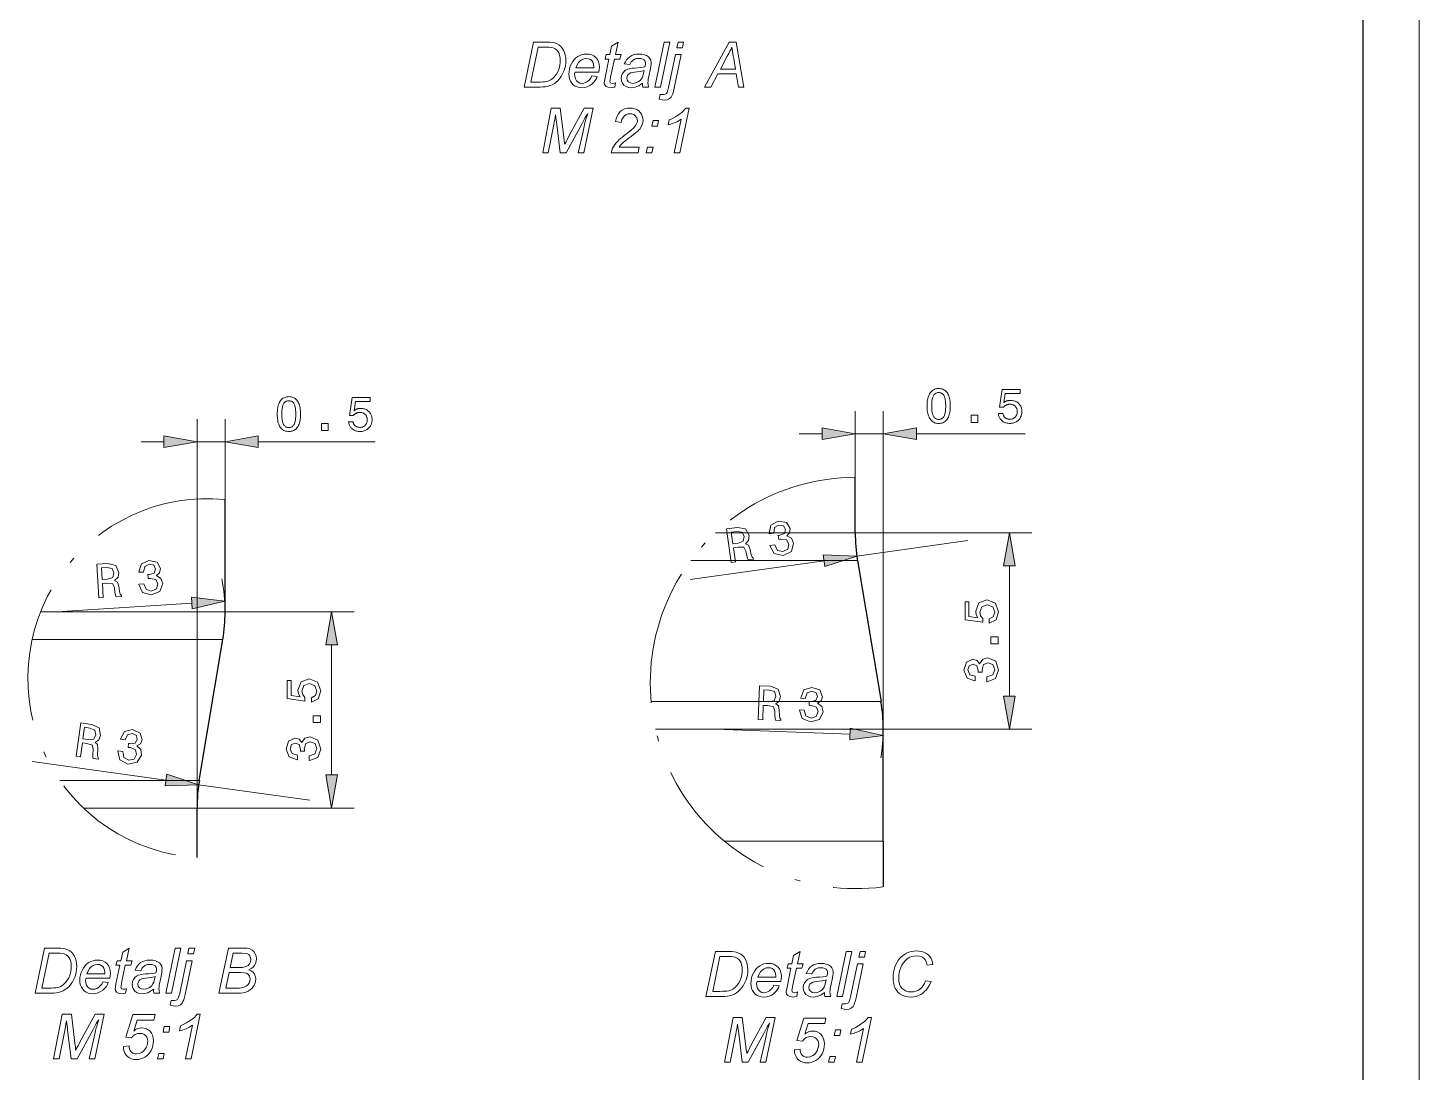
# Model space of a CAD drawing. Extents: x 0 to 297, y 0 to 420.
# Drawn here: x 172.9 to 297, y 210.7 to 303.8 of the extents above; entities that cross this region are included whole.
import ezdxf

# ---------------------------------------------------------------- set-up
doc = ezdxf.new("R2010")
doc.units = 0
doc.linetypes.add('DASHDOT', pattern=[18.5, 12, -3, 0.5, -3])

msp = doc.modelspace()

# ---------------------------------------------------------------- linework, layer by layer
at = {"lineweight": 13}
for p, q in [((297, 0), (297, 420)), ((249.21, 241.29), (249.21, 269.62)), ((188.02, 234.25), (188.02, 268.9)), ((249.01, 243.75), (228.51, 243.75)), ((249.21, 241.29), (228.9, 241.29))]:
    msp.add_line(p, q, dxfattribs=at)
at = {"color": 3, "lineweight": 30}
msp.add_line((292, 5), (292, 415), dxfattribs=at)
at = {"lineweight": 13, "ltscale": 0.147406}
msp.add_line((246.71, 263.73), (246.71, 269.62), dxfattribs=at)
at = {"lineweight": 13, "ltscale": 0.178683}
msp.add_line((190.52, 261.75), (190.52, 268.9), dxfattribs=at)
at = {"lineweight": 13, "ltscale": 0.05114}
for p, q in [((183.02, 266.9), (185.07, 266.9)), ((241.71, 267.62), (243.75, 267.62))]:
    msp.add_line(p, q, dxfattribs=at)
at = {"lineweight": 13, "ltscale": 0.0625}
for p, q in [((188.02, 266.9), (190.52, 266.9)), ((246.71, 267.62), (249.21, 267.62))]:
    msp.add_line(p, q, dxfattribs=at)
at = {"lineweight": 13, "ltscale": 0.260765}
msp.add_line((193.47, 266.9), (203.9, 266.9), dxfattribs=at)
at = {"lineweight": 13, "ltscale": 0.242289}
msp.add_line((252.16, 267.62), (261.85, 267.62), dxfattribs=at)
at = {"lineweight": 30, "ltscale": 0.123482}
msp.add_line((246.71, 258.79), (246.71, 263.73), dxfattribs=at)
at = {"lineweight": 30, "ltscale": 0.249943}
msp.add_line((190.52, 251.75), (190.52, 261.75), dxfattribs=at)
at = {"lineweight": 13, "ltscale": 0.31157}
msp.add_line((246.71, 258.79), (234.25, 258.79), dxfattribs=at)
at = {"lineweight": 13, "ltscale": 0.393741}
msp.add_line((246.71, 258.79), (262.46, 258.79), dxfattribs=at)
at = {"lineweight": 13, "ltscale": 0.25}
for p, q in [((256.76, 258.1), (246.85, 256.71)), ((198.07, 234.95), (188.16, 236.33))]:
    msp.add_line(p, q, dxfattribs=at)
at = {"lineweight": 13, "ltscale": 0.30114}
for p, q in [((243.93, 256.3), (232, 254.63)), ((187.54, 252.52), (175.52, 251.75)), ((185.24, 236.74), (173.31, 238.41))]:
    msp.add_line(p, q, dxfattribs=at)
at = {"lineweight": 13, "ltscale": 0.371637}
msp.add_line((246.91, 256.33), (232.05, 256.33), dxfattribs=at)
at = {"lineweight": 30, "ltscale": 0.318689}
for p, q in [((246.91, 256.33), (249.01, 243.75)), ((188.22, 236.72), (190.32, 249.29))]:
    msp.add_line(p, q, dxfattribs=at)
at = {"lineweight": 13, "ltscale": 0.289778}
msp.add_line((260.46, 244.24), (260.46, 255.83), dxfattribs=at)
at = {"lineweight": 13, "ltscale": 0.411357}
msp.add_line((190.52, 251.75), (174.07, 251.75), dxfattribs=at)
at = {"lineweight": 13, "ltscale": 0.287453}
msp.add_line((190.52, 251.75), (202.02, 251.75), dxfattribs=at)
at = {"lineweight": 13, "ltscale": 0.425229}
msp.add_line((190.32, 249.29), (173.31, 249.29), dxfattribs=at)
at = {"lineweight": 13, "ltscale": 0.289779}
msp.add_line((200.02, 237.21), (200.02, 248.8), dxfattribs=at)
at = {"lineweight": 13, "ltscale": 0.301139}
msp.add_line((246.25, 240.84), (234.21, 241.29), dxfattribs=at)
at = {"lineweight": 13, "ltscale": 0.331241}
msp.add_line((249.21, 241.29), (262.46, 241.29), dxfattribs=at)
at = {"lineweight": 30, "ltscale": 0.25}
msp.add_line((249.21, 231.29), (249.21, 241.29), dxfattribs=at)
at = {"lineweight": 13, "ltscale": 0.311208}
msp.add_line((188.22, 236.72), (175.77, 236.72), dxfattribs=at)
at = {"lineweight": 13, "ltscale": 0.253506}
msp.add_line((188.02, 234.25), (177.88, 234.25), dxfattribs=at)
at = {"lineweight": 13, "ltscale": 0.349953}
msp.add_line((188.02, 234.25), (202.02, 234.25), dxfattribs=at)
at = {"lineweight": 30, "ltscale": 0.110065}
msp.add_line((188.02, 229.85), (188.02, 234.25), dxfattribs=at)
at = {"lineweight": 13, "ltscale": 0.353661}
msp.add_line((249.21, 231.29), (235.06, 231.29), dxfattribs=at)
at = {"lineweight": 30, "ltscale": 0.101478}
msp.add_line((249.21, 231.29), (249.19, 227.23), dxfattribs=at)
at = {"lineweight": 13}
for points in [[(217.18, 298.51), (218.01, 302.51), (219.21, 302.51), (219.48, 302.5), (219.7, 302.48), (219.88, 302.45), (220.08, 302.38), (220.27, 302.28), (220.43, 302.15), (220.57, 301.99), (220.69, 301.81), (220.78, 301.6), (220.85, 301.38), (220.89, 301.14), (220.9, 300.88), (220.89, 300.64), (220.86, 300.41), (220.82, 300.2), (220.75, 300), (220.67, 299.8), (220.58, 299.62), (220.48, 299.45), (220.37, 299.3), (220.21, 299.11), (220.05, 298.95), (219.88, 298.82), (219.7, 298.72), (219.49, 298.64), (219.27, 298.57), (219.08, 298.54), (218.86, 298.52), (218.61, 298.51)], [(217.78, 298.95), (218.43, 298.95), (218.64, 298.96), (218.84, 298.97), (219.03, 298.99), (219.21, 299.01), (219.4, 299.07), (219.57, 299.16), (219.76, 299.3), (219.93, 299.49), (220.06, 299.67), (220.18, 299.88), (220.27, 300.1), (220.33, 300.28), (220.37, 300.48), (220.39, 300.68), (220.4, 300.89), (220.39, 301.13), (220.35, 301.33), (220.3, 301.51), (220.22, 301.65), (220.1, 301.81), (219.95, 301.92), (219.78, 302), (219.62, 302.04), (219.41, 302.06), (219.16, 302.07), (218.43, 302.07)], [(225.34, 298.9), (225.26, 298.5), (225.09, 298.46), (224.92, 298.45), (224.66, 298.49), (224.46, 298.6), (224.36, 298.73), (224.33, 298.89), (224.35, 299.05), (224.4, 299.33), (224.73, 301.01), (224.4, 301.01), (224.51, 301.4), (224.84, 301.4), (224.99, 302.15), (225.57, 302.51), (225.34, 301.4), (225.84, 301.4), (225.73, 301.01), (225.23, 301.01), (224.9, 299.39), (224.85, 299.15), (224.84, 299.02), (224.89, 298.89), (225.05, 298.84), (225.2, 298.86)], [(228.85, 298.51), (229.68, 302.51), (230.18, 302.51), (229.36, 298.51)], [(230.8, 302.01), (230.91, 302.51), (231.41, 302.51), (231.31, 302.01)], [(233.27, 298.51), (235.46, 302.51), (236.1, 302.51), (236.79, 298.51), (236.29, 298.51), (236.1, 299.68), (234.45, 299.68), (233.83, 298.51)], [(234.71, 300.12), (236.03, 300.12), (235.88, 301.07), (235.83, 301.3), (235.79, 301.51), (235.76, 301.71), (235.74, 301.9), (235.72, 302.07), (235.64, 301.89), (235.54, 301.7), (235.43, 301.49), (235.3, 301.27)], [(223.23, 299.51), (223.71, 299.45), (223.64, 299.28), (223.53, 299.11), (223.4, 298.94), (223.23, 298.78), (223.03, 298.64), (222.81, 298.53), (222.58, 298.47), (222.33, 298.45), (222.12, 298.47), (221.92, 298.52), (221.73, 298.6), (221.57, 298.71), (221.43, 298.86), (221.32, 299.03), (221.24, 299.23), (221.19, 299.44), (221.18, 299.67), (221.19, 299.9), (221.23, 300.13), (221.3, 300.36), (221.4, 300.58), (221.52, 300.79), (221.66, 300.97), (221.81, 301.12), (221.98, 301.24), (222.16, 301.33), (222.35, 301.4), (222.54, 301.44), (222.74, 301.45), (222.99, 301.43), (223.22, 301.37), (223.41, 301.28), (223.58, 301.14), (223.72, 300.96), (223.82, 300.76), (223.88, 300.53), (223.9, 300.27), (223.89, 300.06), (223.86, 299.84), (221.73, 299.84), (221.68, 299.69), (221.7, 299.44), (221.76, 299.23), (221.87, 299.06), (222, 298.94), (222.16, 298.87), (222.33, 298.84), (222.5, 298.86), (222.67, 298.92), (222.84, 299.01), (223, 299.15), (223.13, 299.31)], [(221.81, 300.23), (223.4, 300.23), (223.4, 300.34), (223.38, 300.55), (223.32, 300.73), (223.22, 300.88), (223.09, 300.98), (222.93, 301.04), (222.75, 301.07), (222.55, 301.04), (222.36, 300.97), (222.19, 300.86), (222.03, 300.7), (221.91, 300.49)], [(227.73, 298.87), (227.56, 298.73), (227.4, 298.63), (227.24, 298.55), (227.08, 298.5), (226.91, 298.46), (226.73, 298.45), (226.48, 298.48), (226.27, 298.56), (226.09, 298.69), (225.95, 298.86), (225.87, 299.06), (225.84, 299.29), (225.87, 299.52), (225.95, 299.72), (226.07, 299.88), (226.23, 300.01), (226.42, 300.11), (226.66, 300.18), (226.82, 300.2), (227.04, 300.21), (227.31, 300.23), (227.59, 300.25), (227.8, 300.28), (227.96, 300.32), (228, 300.51), (228.01, 300.66), (227.98, 300.81), (227.89, 300.93), (227.76, 301), (227.6, 301.05), (227.4, 301.07), (227.21, 301.05), (227.04, 301), (226.9, 300.92), (226.73, 300.75), (226.62, 300.51), (226.12, 300.57), (226.21, 300.77), (226.32, 300.95), (226.45, 301.1), (226.6, 301.22), (226.78, 301.33), (226.97, 301.4), (227.19, 301.44), (227.43, 301.45), (227.68, 301.44), (227.91, 301.39), (228.1, 301.31), (228.27, 301.2), (228.4, 301.06), (228.48, 300.9), (228.51, 300.71), (228.5, 300.54), (228.48, 300.37), (228.45, 300.17), (228.3, 299.46), (228.26, 299.24), (228.24, 299.06), (228.23, 298.9), (228.25, 298.73), (228.29, 298.51), (227.78, 298.51), (227.75, 298.67)], [(229.24, 297.42), (229.33, 297.84), (229.49, 297.84), (229.63, 297.84), (229.77, 297.87), (229.88, 297.94), (229.94, 298.04), (230.01, 298.22), (230.07, 298.48), (230.68, 301.4), (231.18, 301.4), (230.56, 298.4), (230.5, 298.13), (230.44, 297.92), (230.37, 297.74), (230.29, 297.62), (230.13, 297.47), (229.94, 297.37), (229.71, 297.34), (229.5, 297.36)], [(227.89, 299.98), (227.69, 299.92), (227.52, 299.89), (227.26, 299.87), (227.02, 299.84), (226.84, 299.81), (226.7, 299.78), (226.54, 299.7), (226.43, 299.59), (226.37, 299.46), (226.34, 299.31), (226.38, 299.12), (226.48, 298.97), (226.66, 298.88), (226.89, 298.84), (227.13, 298.88), (227.36, 298.97), (227.56, 299.12), (227.7, 299.33), (227.78, 299.5), (227.84, 299.72)], [(218.84, 292.64), (219.59, 296.64), (220.41, 296.64), (220.74, 294.05), (220.77, 293.73), (220.8, 293.51), (220.81, 293.41), (220.85, 293.47), (220.92, 293.63), (221.05, 293.87), (221.21, 294.2), (222.54, 296.64), (223.34, 296.64), (222.52, 292.64), (222.01, 292.64), (222.46, 294.56), (222.49, 294.76), (222.53, 294.97), (222.58, 295.19), (222.64, 295.41), (222.7, 295.65), (222.78, 295.89), (222.86, 296.14), (222.75, 295.97), (222.64, 295.8), (222.54, 295.62), (222.44, 295.45), (222.35, 295.27), (220.92, 292.64), (220.41, 292.64), (220.09, 295.2), (220.07, 295.38), (220.04, 295.58), (220.02, 295.8), (219.99, 296.03), (219.94, 295.77), (219.89, 295.54), (219.86, 295.34), (219.82, 295.17), (219.34, 292.64)], [(224.95, 292.64), (225.01, 292.87), (225.08, 293.07), (225.17, 293.24), (225.27, 293.4), (225.39, 293.55), (225.53, 293.7), (225.63, 293.8), (225.77, 293.92), (225.95, 294.06), (226.15, 294.22), (226.39, 294.4), (226.62, 294.58), (226.8, 294.72), (226.92, 294.83), (227.1, 295.03), (227.22, 295.23), (227.27, 295.36), (227.29, 295.51), (227.24, 295.76), (227.09, 295.96), (226.96, 296.06), (226.8, 296.12), (226.62, 296.14), (226.45, 296.12), (226.28, 296.06), (226.14, 295.95), (226.01, 295.81), (225.91, 295.61), (225.84, 295.36), (225.34, 295.43), (225.39, 295.69), (225.48, 295.93), (225.6, 296.14), (225.76, 296.32), (225.94, 296.46), (226.14, 296.56), (226.37, 296.62), (226.61, 296.64), (226.83, 296.62), (227.04, 296.58), (227.23, 296.5), (227.4, 296.39), (227.54, 296.25), (227.65, 296.09), (227.72, 295.92), (227.77, 295.74), (227.79, 295.55), (227.77, 295.35), (227.72, 295.16), (227.63, 294.96), (227.5, 294.77), (227.42, 294.69), (227.31, 294.58), (227.15, 294.45), (226.96, 294.3), (226.73, 294.12), (226.47, 293.92), (226.24, 293.75), (226.06, 293.6), (225.92, 293.47), (225.76, 293.3), (225.65, 293.14), (227.45, 293.14), (227.36, 292.64)], [(230.56, 292.64), (231.18, 295.65), (231.03, 295.55), (230.87, 295.45), (230.69, 295.36), (230.49, 295.28), (230.27, 295.21), (230.03, 295.14), (230.12, 295.58), (230.31, 295.66), (230.49, 295.75), (230.67, 295.85), (230.85, 295.97), (231.06, 296.12), (231.24, 296.25), (231.39, 296.38), (231.49, 296.5), (231.6, 296.64), (231.89, 296.64), (231.07, 292.64)], [(228.56, 295.03), (228.68, 295.53), (229.18, 295.53), (229.07, 295.03)], [(228.06, 292.64), (228.18, 293.14), (228.68, 293.14), (228.57, 292.64)], [(195.17, 269.36), (195.17, 269.51), (195.18, 269.65), (195.19, 269.79), (195.21, 269.91), (195.23, 270.03), (195.26, 270.14), (195.3, 270.25), (195.34, 270.35), (195.38, 270.44), (195.43, 270.52), (195.49, 270.6), (195.55, 270.66), (195.61, 270.72), (195.68, 270.77), (195.76, 270.82), (195.84, 270.85), (195.92, 270.88), (196.01, 270.9), (196.11, 270.91), (196.21, 270.92), (196.31, 270.91), (196.4, 270.9), (196.49, 270.88), (196.57, 270.85), (196.65, 270.82), (196.73, 270.78), (196.8, 270.72), (196.86, 270.67), (196.92, 270.6), (196.98, 270.52), (197.03, 270.44), (197.07, 270.35), (197.11, 270.25), (197.15, 270.15), (197.18, 270.04), (197.2, 269.92), (197.22, 269.79), (197.23, 269.65), (197.24, 269.51), (197.24, 269.36), (197.24, 269.21), (197.23, 269.07), (197.22, 268.94), (197.2, 268.81), (197.18, 268.69), (197.15, 268.58), (197.11, 268.47), (197.07, 268.38), (197.03, 268.29), (196.98, 268.2), (196.92, 268.13), (196.86, 268.06), (196.8, 268), (196.73, 267.95), (196.65, 267.91), (196.57, 267.87), (196.49, 267.85), (196.4, 267.83), (196.31, 267.82), (196.21, 267.81), (196.11, 267.82), (196.01, 267.83), (195.92, 267.85), (195.84, 267.88), (195.76, 267.91), (195.68, 267.95), (195.61, 268.01), (195.55, 268.06), (195.49, 268.13), (195.43, 268.21), (195.38, 268.29), (195.34, 268.38), (195.3, 268.48), (195.26, 268.58), (195.23, 268.69), (195.21, 268.81), (195.19, 268.94), (195.18, 269.07), (195.17, 269.21)], [(195.58, 269.36), (195.58, 269.24), (195.59, 269.13), (195.59, 269.02), (195.6, 268.92), (195.62, 268.82), (195.63, 268.74), (195.65, 268.66), (195.68, 268.58), (195.7, 268.51), (195.73, 268.45), (195.76, 268.4), (195.8, 268.35), (195.84, 268.31), (195.88, 268.27), (195.93, 268.24), (195.97, 268.21), (196.03, 268.19), (196.08, 268.18), (196.14, 268.17), (196.21, 268.17), (196.27, 268.17), (196.33, 268.18), (196.38, 268.19), (196.44, 268.21), (196.49, 268.24), (196.53, 268.27), (196.57, 268.31), (196.61, 268.35), (196.65, 268.4), (196.68, 268.45), (196.71, 268.51), (196.73, 268.58), (196.75, 268.65), (196.77, 268.73), (196.79, 268.82), (196.8, 268.92), (196.81, 269.02), (196.82, 269.12), (196.83, 269.24), (196.83, 269.36), (196.83, 269.48), (196.82, 269.6), (196.81, 269.71), (196.8, 269.81), (196.79, 269.9), (196.77, 269.99), (196.75, 270.07), (196.73, 270.15), (196.71, 270.21), (196.68, 270.27), (196.65, 270.33), (196.61, 270.38), (196.57, 270.42), (196.53, 270.46), (196.49, 270.49), (196.44, 270.51), (196.38, 270.53), (196.33, 270.55), (196.27, 270.56), (196.21, 270.56), (196.14, 270.56), (196.08, 270.55), (196.03, 270.53), (195.97, 270.51), (195.93, 270.49), (195.88, 270.46), (195.84, 270.42), (195.8, 270.37), (195.76, 270.33), (195.73, 270.27), (195.7, 270.21), (195.68, 270.14), (195.65, 270.07), (195.63, 269.99), (195.62, 269.9), (195.6, 269.81), (195.59, 269.7), (195.59, 269.6), (195.58, 269.48)], [(201.53, 268.68), (201.93, 268.68), (201.94, 268.63), (201.95, 268.59), (201.97, 268.55), (201.98, 268.51), (202, 268.47), (202.02, 268.44), (202.04, 268.4), (202.07, 268.37), (202.1, 268.34), (202.13, 268.31), (202.16, 268.29), (202.2, 268.27), (202.23, 268.25), (202.27, 268.23), (202.31, 268.22), (202.35, 268.2), (202.39, 268.19), (202.44, 268.19), (202.49, 268.18), (202.53, 268.18), (202.59, 268.18), (202.65, 268.19), (202.7, 268.2), (202.76, 268.21), (202.81, 268.23), (202.85, 268.25), (202.9, 268.27), (202.94, 268.3), (202.98, 268.33), (203.02, 268.37), (203.05, 268.4), (203.08, 268.44), (203.11, 268.49), (203.14, 268.53), (203.16, 268.58), (203.17, 268.63), (203.19, 268.68), (203.19, 268.73), (203.2, 268.79), (203.2, 268.85), (203.2, 268.91), (203.19, 268.97), (203.19, 269.02), (203.17, 269.07), (203.16, 269.12), (203.14, 269.17), (203.11, 269.22), (203.09, 269.26), (203.06, 269.3), (203.02, 269.34), (202.98, 269.37), (202.94, 269.4), (202.9, 269.43), (202.86, 269.45), (202.81, 269.47), (202.76, 269.49), (202.71, 269.5), (202.65, 269.51), (202.59, 269.52), (202.53, 269.52), (202.5, 269.52), (202.47, 269.51), (202.43, 269.51), (202.4, 269.51), (202.37, 269.5), (202.34, 269.49), (202.3, 269.48), (202.27, 269.47), (202.24, 269.46), (202.21, 269.45), (202.19, 269.43), (202.16, 269.42), (202.13, 269.4), (202.1, 269.38), (202.08, 269.36), (202.05, 269.34), (202.03, 269.32), (202.01, 269.29), (201.98, 269.27), (201.96, 269.24), (201.62, 269.24), (201.86, 270.83), (203.46, 270.83), (203.46, 270.48), (202.14, 270.48), (202.02, 269.67), (202.05, 269.69), (202.07, 269.71), (202.09, 269.72), (202.12, 269.74), (202.14, 269.75), (202.17, 269.77), (202.19, 269.78), (202.22, 269.79), (202.25, 269.8), (202.28, 269.81), (202.31, 269.82), (202.34, 269.83), (202.37, 269.84), (202.4, 269.85), (202.43, 269.85), (202.46, 269.86), (202.5, 269.86), (202.53, 269.86), (202.56, 269.86), (202.6, 269.86), (202.69, 269.86), (202.77, 269.85), (202.86, 269.84), (202.94, 269.82), (203.01, 269.79), (203.09, 269.76), (203.16, 269.73), (203.22, 269.69), (203.28, 269.64), (203.34, 269.59), (203.39, 269.53), (203.44, 269.47), (203.48, 269.41), (203.52, 269.34), (203.55, 269.27), (203.58, 269.2), (203.6, 269.12), (203.61, 269.04), (203.62, 268.96), (203.62, 268.87), (203.62, 268.78), (203.61, 268.69), (203.6, 268.6), (203.57, 268.52), (203.55, 268.44), (203.51, 268.37), (203.48, 268.3), (203.43, 268.23), (203.38, 268.17), (203.32, 268.11), (203.26, 268.05), (203.2, 268), (203.13, 267.96), (203.06, 267.92), (202.98, 267.89), (202.9, 267.86), (202.82, 267.84), (202.73, 267.82), (202.64, 267.81), (202.55, 267.81), (202.46, 267.81), (202.38, 267.82), (202.31, 267.83), (202.23, 267.85), (202.16, 267.87), (202.09, 267.9), (202.02, 267.93), (201.96, 267.97), (201.9, 268.01), (201.84, 268.05), (201.79, 268.1), (201.74, 268.15), (201.7, 268.21), (201.66, 268.27), (201.63, 268.33), (201.6, 268.39), (201.57, 268.46), (201.56, 268.53), (201.54, 268.6)], [(253.12, 270.09), (253.12, 270.24), (253.13, 270.38), (253.14, 270.51), (253.16, 270.64), (253.18, 270.76), (253.21, 270.87), (253.25, 270.97), (253.29, 271.07), (253.33, 271.16), (253.38, 271.25), (253.44, 271.32), (253.5, 271.39), (253.56, 271.45), (253.63, 271.5), (253.71, 271.54), (253.79, 271.58), (253.87, 271.61), (253.96, 271.63), (254.06, 271.64), (254.15, 271.64), (254.25, 271.64), (254.35, 271.63), (254.44, 271.61), (254.52, 271.58), (254.6, 271.54), (254.68, 271.5), (254.75, 271.45), (254.81, 271.39), (254.87, 271.32), (254.93, 271.25), (254.98, 271.17), (255.02, 271.08), (255.06, 270.98), (255.1, 270.87), (255.13, 270.76), (255.15, 270.64), (255.17, 270.51), (255.18, 270.38), (255.19, 270.24), (255.19, 270.09), (255.19, 269.94), (255.18, 269.8), (255.17, 269.66), (255.15, 269.53), (255.13, 269.41), (255.1, 269.3), (255.06, 269.2), (255.02, 269.1), (254.98, 269.01), (254.93, 268.93), (254.87, 268.85), (254.81, 268.79), (254.75, 268.73), (254.68, 268.68), (254.6, 268.64), (254.52, 268.6), (254.44, 268.57), (254.35, 268.55), (254.25, 268.54), (254.15, 268.54), (254.06, 268.54), (253.96, 268.55), (253.87, 268.57), (253.79, 268.6), (253.71, 268.64), (253.63, 268.68), (253.56, 268.73), (253.5, 268.79), (253.44, 268.86), (253.38, 268.93), (253.33, 269.01), (253.29, 269.1), (253.25, 269.2), (253.21, 269.31), (253.18, 269.42), (253.16, 269.54), (253.14, 269.66), (253.13, 269.8), (253.12, 269.94)], [(253.53, 270.09), (253.53, 269.97), (253.53, 269.85), (253.54, 269.74), (253.55, 269.64), (253.57, 269.55), (253.58, 269.46), (253.6, 269.38), (253.63, 269.31), (253.65, 269.24), (253.68, 269.18), (253.71, 269.12), (253.75, 269.08), (253.79, 269.03), (253.83, 268.99), (253.88, 268.96), (253.92, 268.94), (253.98, 268.92), (254.03, 268.9), (254.09, 268.89), (254.15, 268.89), (254.22, 268.89), (254.28, 268.9), (254.33, 268.92), (254.39, 268.94), (254.44, 268.96), (254.48, 268.99), (254.52, 269.03), (254.56, 269.07), (254.6, 269.12), (254.63, 269.18), (254.66, 269.24), (254.68, 269.3), (254.7, 269.38), (254.72, 269.46), (254.74, 269.55), (254.75, 269.64), (254.76, 269.74), (254.77, 269.85), (254.78, 269.96), (254.78, 270.09), (254.78, 270.21), (254.77, 270.32), (254.76, 270.43), (254.75, 270.53), (254.74, 270.63), (254.72, 270.72), (254.7, 270.8), (254.68, 270.87), (254.66, 270.94), (254.63, 271), (254.6, 271.05), (254.56, 271.1), (254.52, 271.14), (254.48, 271.18), (254.44, 271.21), (254.39, 271.24), (254.33, 271.26), (254.28, 271.27), (254.22, 271.28), (254.15, 271.28), (254.09, 271.28), (254.03, 271.27), (253.98, 271.26), (253.92, 271.24), (253.88, 271.21), (253.83, 271.18), (253.79, 271.14), (253.75, 271.1), (253.71, 271.05), (253.68, 271), (253.65, 270.94), (253.63, 270.87), (253.6, 270.79), (253.58, 270.71), (253.57, 270.63), (253.55, 270.53), (253.54, 270.43), (253.53, 270.32), (253.53, 270.21)], [(259.48, 269.41), (259.88, 269.41), (259.89, 269.36), (259.9, 269.32), (259.92, 269.27), (259.93, 269.23), (259.95, 269.2), (259.97, 269.16), (259.99, 269.13), (260.02, 269.1), (260.05, 269.07), (260.08, 269.04), (260.11, 269.01), (260.15, 268.99), (260.18, 268.97), (260.22, 268.96), (260.26, 268.94), (260.3, 268.93), (260.34, 268.92), (260.39, 268.91), (260.44, 268.91), (260.48, 268.91), (260.54, 268.91), (260.6, 268.92), (260.65, 268.92), (260.71, 268.94), (260.76, 268.95), (260.8, 268.97), (260.85, 269), (260.89, 269.03), (260.93, 269.06), (260.97, 269.09), (261, 269.13), (261.03, 269.17), (261.06, 269.21), (261.09, 269.26), (261.11, 269.3), (261.12, 269.35), (261.14, 269.41), (261.14, 269.46), (261.15, 269.52), (261.15, 269.57), (261.15, 269.63), (261.14, 269.69), (261.14, 269.75), (261.12, 269.8), (261.11, 269.85), (261.09, 269.9), (261.06, 269.94), (261.04, 269.98), (261.01, 270.02), (260.97, 270.06), (260.93, 270.1), (260.89, 270.13), (260.85, 270.15), (260.81, 270.18), (260.76, 270.2), (260.71, 270.21), (260.66, 270.23), (260.6, 270.24), (260.54, 270.24), (260.48, 270.24), (260.45, 270.24), (260.42, 270.24), (260.38, 270.24), (260.35, 270.23), (260.32, 270.23), (260.28, 270.22), (260.25, 270.21), (260.22, 270.2), (260.19, 270.19), (260.16, 270.17), (260.14, 270.16), (260.11, 270.14), (260.08, 270.13), (260.05, 270.11), (260.03, 270.09), (260, 270.07), (259.98, 270.04), (259.96, 270.02), (259.93, 269.99), (259.91, 269.97), (259.57, 269.97), (259.8, 271.56), (261.41, 271.56), (261.41, 271.2), (260.09, 271.2), (259.97, 270.39), (260, 270.41), (260.02, 270.43), (260.04, 270.45), (260.07, 270.46), (260.09, 270.48), (260.12, 270.49), (260.14, 270.51), (260.17, 270.52), (260.2, 270.53), (260.23, 270.54), (260.26, 270.55), (260.29, 270.56), (260.32, 270.56), (260.35, 270.57), (260.38, 270.58), (260.41, 270.58), (260.45, 270.58), (260.48, 270.59), (260.51, 270.59), (260.55, 270.59), (260.64, 270.59), (260.72, 270.58), (260.81, 270.56), (260.89, 270.54), (260.96, 270.52), (261.04, 270.49), (261.11, 270.45), (261.17, 270.41), (261.23, 270.37), (261.29, 270.31), (261.34, 270.26), (261.39, 270.2), (261.43, 270.13), (261.47, 270.07), (261.5, 270), (261.53, 269.92), (261.55, 269.85), (261.56, 269.77), (261.57, 269.68), (261.57, 269.6), (261.57, 269.5), (261.56, 269.41), (261.54, 269.33), (261.52, 269.25), (261.5, 269.17), (261.46, 269.09), (261.43, 269.02), (261.38, 268.95), (261.33, 268.89), (261.27, 268.83), (261.21, 268.77), (261.15, 268.72), (261.08, 268.68), (261.01, 268.64), (260.93, 268.61), (260.85, 268.58), (260.77, 268.56), (260.68, 268.55), (260.59, 268.54), (260.5, 268.54), (260.41, 268.54), (260.33, 268.55), (260.26, 268.56), (260.18, 268.58), (260.11, 268.6), (260.04, 268.62), (259.97, 268.65), (259.91, 268.69), (259.85, 268.73), (259.79, 268.78), (259.74, 268.83), (259.69, 268.88), (259.65, 268.93), (259.61, 268.99), (259.58, 269.05), (259.55, 269.12), (259.52, 269.19), (259.5, 269.26), (259.49, 269.33)], [(257.06, 268.62), (257.06, 269.27), (257.65, 269.27), (257.65, 268.62)], [(199.11, 267.9), (199.11, 268.54), (199.7, 268.54), (199.7, 267.9)], [(243.75, 267.1), (246.71, 267.62), (243.75, 268.14)], [(252.16, 268.14), (249.21, 267.62), (252.16, 267.1)], [(185.07, 266.38), (188.02, 266.9), (185.07, 267.42)], [(193.47, 267.42), (190.52, 266.9), (193.47, 266.38)], [(239.1, 257.65), (239.53, 257.71), (239.77, 257.22), (240.26, 257.11), (240.69, 257.33), (240.8, 257.78), (240.58, 258.15), (240.09, 258.22), (240.01, 258.21), (239.89, 258.19), (239.84, 258.54), (239.92, 258.55), (240, 258.56), (240.39, 258.73), (240.48, 259.09), (240.3, 259.41), (239.91, 259.47), (239.52, 259.25), (239.44, 258.75), (239.03, 258.69), (239.03, 258.72), (239.19, 259.46), (239.84, 259.81), (240.58, 259.71), (240.91, 259.16), (240.86, 258.79), (240.61, 258.52), (241.03, 258.3), (241.22, 257.86), (241.02, 257.13), (240.27, 256.76), (239.49, 256.93), (239.11, 257.62)], [(235.64, 256.15), (235.23, 259.13), (236.21, 259.26), (236.92, 259.14), (237.24, 258.53), (237.2, 258.1), (236.93, 257.8), (237.19, 257.67), (237.34, 257.31), (237.44, 256.83), (237.51, 256.61), (237.62, 256.51), (237.63, 256.43), (237.17, 256.37), (237.1, 256.5), (237.03, 256.76), (236.96, 257.14), (236.79, 257.5), (236.26, 257.51), (235.86, 257.46), (236.03, 256.21)], [(236.15, 258.9), (235.66, 258.83), (235.81, 257.8), (236.26, 257.87), (236.73, 258.05), (236.81, 258.47), (236.62, 258.85)], [(260.98, 255.83), (260.46, 258.79), (259.94, 255.83)], [(179.27, 252.99), (179.08, 255.99), (180.07, 256.05), (180.77, 255.87), (181.04, 255.25), (180.97, 254.82), (180.67, 254.53), (180.93, 254.39), (181.05, 254.02), (181.11, 253.54), (181.17, 253.31), (181.27, 253.2), (181.28, 253.12), (180.81, 253.09), (180.75, 253.23), (180.7, 253.49), (180.65, 253.87), (180.51, 254.25), (179.99, 254.3), (179.58, 254.28), (179.66, 253.02)], [(179.98, 255.7), (179.49, 255.66), (179.56, 254.62), (180.02, 254.65), (180.5, 254.8), (180.61, 255.22), (180.45, 255.61)], [(182.83, 254.22), (183.27, 254.25), (183.47, 253.75), (183.94, 253.59), (184.39, 253.78), (184.53, 254.23), (184.34, 254.61), (183.86, 254.72), (183.77, 254.71), (183.65, 254.7), (183.63, 255.06), (183.72, 255.06), (183.79, 255.07), (184.2, 255.2), (184.32, 255.55), (184.16, 255.89), (183.78, 255.98), (183.37, 255.79), (183.25, 255.29), (182.84, 255.27), (182.84, 255.3), (183.05, 256.02), (183.73, 256.33), (184.46, 256.16), (184.75, 255.6), (184.67, 255.22), (184.4, 254.98), (184.8, 254.72), (184.96, 254.27), (184.71, 253.56), (183.93, 253.25), (183.16, 253.47), (182.83, 254.19)], [(244, 255.79), (246.85, 256.71), (243.85, 256.82)], [(187.57, 252), (190.49, 252.7), (187.51, 253.04)], [(258.65, 250.73), (258.65, 251.12), (259.02, 251.31), (259.15, 251.72), (258.97, 252.2), (258.48, 252.38), (257.99, 252.2), (257.81, 251.72), (257.88, 251.4), (258.09, 251.15), (258.09, 250.82), (256.5, 251.04), (256.5, 252.64), (256.85, 252.64), (256.85, 251.33), (257.65, 251.21), (257.51, 251.47), (257.46, 251.79), (257.73, 252.53), (258.45, 252.82), (259.21, 252.52), (259.5, 251.74), (259.27, 251.04)], [(200.54, 248.8), (200.02, 251.75), (199.5, 248.8)], [(259.46, 248.9), (258.81, 248.9), (258.81, 249.51), (259.46, 249.51)], [(258.46, 245.51), (258.46, 245.95), (258.97, 246.12), (259.15, 246.58), (258.99, 247.04), (258.56, 247.21), (258.16, 247.04), (258.02, 246.57), (258.03, 246.48), (258.03, 246.36), (257.67, 246.36), (257.67, 246.45), (257.68, 246.52), (257.56, 246.94), (257.22, 247.08), (256.88, 246.94), (256.76, 246.57), (256.93, 246.14), (257.41, 246), (257.41, 245.59), (257.38, 245.59), (256.68, 245.84), (256.41, 246.54), (256.62, 247.26), (257.21, 247.51), (257.57, 247.41), (257.8, 247.12), (258.08, 247.51), (258.54, 247.64), (259.24, 247.34), (259.5, 246.54), (259.23, 245.79), (258.49, 245.51)], [(198.21, 243.69), (198.21, 244.08), (198.58, 244.28), (198.71, 244.68), (198.53, 245.16), (198.04, 245.35), (197.55, 245.17), (197.37, 244.68), (197.44, 244.36), (197.64, 244.11), (197.64, 243.78), (196.06, 244.01), (196.06, 245.61), (196.41, 245.61), (196.41, 244.29), (197.21, 244.18), (197.07, 244.43), (197.02, 244.75), (197.29, 245.5), (198.01, 245.78), (198.77, 245.48), (199.06, 244.71), (198.83, 244)], [(238.06, 242.15), (238.18, 245.14), (239.16, 245.11), (239.84, 244.86), (240.06, 244.21), (239.94, 243.79), (239.62, 243.54), (239.86, 243.37), (239.94, 242.99), (239.95, 242.5), (239.98, 242.27), (240.08, 242.15), (240.07, 242.07), (239.6, 242.09), (239.56, 242.23), (239.54, 242.5), (239.53, 242.88), (239.42, 243.27), (238.91, 243.38), (238.5, 243.39), (238.46, 242.13)], [(239.04, 244.76), (238.55, 244.78), (238.52, 243.74), (238.97, 243.72), (239.47, 243.82), (239.62, 244.22), (239.5, 244.63)], [(241.73, 243.01), (242.17, 242.99), (242.32, 242.47), (242.77, 242.27), (243.24, 242.42), (243.42, 242.85), (243.27, 243.25), (242.81, 243.4), (242.72, 243.41), (242.6, 243.4), (242.61, 243.76), (242.7, 243.76), (242.77, 243.75), (243.19, 243.85), (243.34, 244.19), (243.22, 244.53), (242.85, 244.66), (242.42, 244.51), (242.26, 244.03), (241.85, 244.05), (241.85, 244.08), (242.13, 244.78), (242.84, 245.01), (243.54, 244.78), (243.78, 244.18), (243.66, 243.82), (243.36, 243.6), (243.74, 243.31), (243.86, 242.84), (243.53, 242.16), (242.73, 241.93), (241.98, 242.23), (241.73, 242.98)], [(259.94, 244.24), (260.46, 241.29), (260.98, 244.24)], [(199.02, 241.87), (198.37, 241.87), (198.37, 242.48), (199.02, 242.48)], [(177.23, 238.87), (177.65, 241.84), (178.63, 241.71), (179.28, 241.39), (179.42, 240.72), (179.26, 240.32), (178.92, 240.1), (179.14, 239.91), (179.18, 239.52), (179.15, 239.03), (179.16, 238.8), (179.23, 238.68), (179.22, 238.6), (178.76, 238.66), (178.73, 238.81), (178.73, 239.07), (178.76, 239.46), (178.7, 239.85), (178.2, 240.01), (177.8, 240.07), (177.62, 238.82)], [(178.47, 241.38), (177.99, 241.45), (177.84, 240.41), (178.3, 240.35), (178.8, 240.4), (178.99, 240.78), (178.91, 241.19)], [(180.97, 239.36), (181.4, 239.3), (181.5, 238.77), (181.93, 238.52), (182.41, 238.62), (182.63, 239.03), (182.52, 239.44), (182.08, 239.64), (181.99, 239.65), (181.87, 239.66), (181.92, 240.02), (182, 240.01), (182.08, 239.99), (182.51, 240.05), (182.69, 240.37), (182.61, 240.72), (182.25, 240.89), (181.81, 240.79), (181.6, 240.33), (181.19, 240.38), (181.19, 240.41), (181.55, 241.08), (182.27, 241.24), (182.95, 240.93), (183.12, 240.32), (182.97, 239.97), (182.65, 239.79), (183, 239.46), (183.07, 238.98), (182.67, 238.33), (181.85, 238.18), (181.14, 238.56), (180.96, 239.33)], [(246.23, 240.32), (249.2, 240.73), (246.27, 241.36)], [(198.02, 238.48), (198.02, 238.91), (198.53, 239.08), (198.71, 239.55), (198.55, 240), (198.12, 240.17), (197.72, 240.01), (197.58, 239.54), (197.59, 239.45), (197.59, 239.33), (197.23, 239.33), (197.23, 239.41), (197.24, 239.49), (197.12, 239.91), (196.78, 240.04), (196.44, 239.91), (196.32, 239.53), (196.49, 239.11), (196.97, 238.96), (196.97, 238.55), (196.94, 238.55), (196.24, 238.81), (195.97, 239.5), (196.18, 240.22), (196.77, 240.48), (197.13, 240.38), (197.36, 240.09), (197.64, 240.47), (198.1, 240.61), (198.8, 240.31), (199.06, 239.51), (198.79, 238.76), (198.05, 238.48)], [(185.17, 236.23), (188.16, 236.33), (185.31, 237.26)], [(199.5, 237.21), (200.02, 234.25), (200.54, 237.21)], [(173.57, 217.76), (174.4, 221.76), (175.6, 221.76), (175.87, 221.76), (176.09, 221.73), (176.27, 221.7), (176.47, 221.63), (176.66, 221.53), (176.82, 221.4), (176.97, 221.24), (177.08, 221.06), (177.17, 220.86), (177.24, 220.63), (177.28, 220.39), (177.29, 220.13), (177.28, 219.89), (177.25, 219.67), (177.21, 219.45), (177.14, 219.25), (177.07, 219.06), (176.98, 218.87), (176.88, 218.71), (176.76, 218.55), (176.6, 218.36), (176.44, 218.21), (176.27, 218.08), (176.09, 217.97), (175.89, 217.89), (175.66, 217.83), (175.47, 217.79), (175.25, 217.77), (175.01, 217.76)], [(174.17, 218.21), (174.82, 218.21), (175.03, 218.21), (175.23, 218.22), (175.42, 218.24), (175.6, 218.26), (175.8, 218.32), (175.96, 218.41), (176.15, 218.55), (176.32, 218.74), (176.46, 218.93), (176.57, 219.13), (176.66, 219.36), (176.72, 219.54), (176.76, 219.73), (176.78, 219.93), (176.79, 220.15), (176.78, 220.38), (176.75, 220.58), (176.69, 220.76), (176.62, 220.9), (176.49, 221.06), (176.34, 221.18), (176.17, 221.25), (176.01, 221.29), (175.8, 221.31), (175.55, 221.32), (174.82, 221.32)], [(181.73, 218.15), (181.65, 217.75), (181.48, 217.72), (181.31, 217.71), (181.05, 217.74), (180.85, 217.85), (180.75, 217.98), (180.72, 218.15), (180.74, 218.3), (180.79, 218.59), (181.12, 220.26), (180.79, 220.26), (180.9, 220.65), (181.23, 220.65), (181.39, 221.4), (181.96, 221.76), (181.73, 220.65), (182.23, 220.65), (182.12, 220.26), (181.62, 220.26), (181.29, 218.65), (181.24, 218.4), (181.23, 218.28), (181.28, 218.14), (181.44, 218.1), (181.6, 218.11)], [(185.24, 217.76), (186.07, 221.76), (186.58, 221.76), (185.75, 217.76)], [(187.2, 221.26), (187.3, 221.76), (187.81, 221.76), (187.7, 221.26)], [(189.97, 217.76), (190.81, 221.76), (192.01, 221.76), (192.3, 221.76), (192.5, 221.76), (192.73, 221.7), (192.93, 221.6), (193.09, 221.46), (193.21, 221.27), (193.28, 221.06), (193.31, 220.82), (193.29, 220.61), (193.23, 220.41), (193.15, 220.23), (193.02, 220.07), (192.85, 219.94), (192.65, 219.84), (192.84, 219.76), (192.99, 219.65), (193.1, 219.52), (193.18, 219.37), (193.23, 219.21), (193.25, 219.02), (193.23, 218.81), (193.17, 218.6), (193.06, 218.39), (192.93, 218.21), (192.76, 218.05), (192.57, 217.93), (192.36, 217.84), (192.13, 217.78), (191.88, 217.76)], [(190.96, 220.04), (191.79, 220.04), (192.06, 220.05), (192.29, 220.09), (192.46, 220.15), (192.59, 220.23), (192.71, 220.37), (192.78, 220.56), (192.81, 220.78), (192.79, 220.94), (192.73, 221.08), (192.64, 221.19), (192.53, 221.26), (192.34, 221.3), (192.05, 221.32), (191.23, 221.32)], [(233.4, 217.47), (234.24, 221.47), (235.44, 221.47), (235.71, 221.46), (235.93, 221.44), (236.1, 221.41), (236.31, 221.33), (236.5, 221.23), (236.66, 221.1), (236.8, 220.95), (236.92, 220.77), (237.01, 220.56), (237.07, 220.34), (237.11, 220.09), (237.13, 219.83), (237.12, 219.6), (237.09, 219.37), (237.04, 219.16), (236.98, 218.95), (236.9, 218.76), (236.81, 218.58), (236.71, 218.41), (236.6, 218.25), (236.44, 218.07), (236.28, 217.91), (236.11, 217.78), (235.93, 217.68), (235.72, 217.59), (235.5, 217.53), (235.31, 217.5), (235.09, 217.47), (234.84, 217.47)], [(234.01, 217.91), (234.65, 217.91), (234.87, 217.92), (235.07, 217.93), (235.26, 217.94), (235.43, 217.97), (235.63, 218.03), (235.8, 218.11), (235.99, 218.26), (236.16, 218.44), (236.29, 218.63), (236.41, 218.84), (236.5, 219.06), (236.56, 219.24), (236.59, 219.43), (236.62, 219.64), (236.63, 219.85), (236.62, 220.08), (236.58, 220.29), (236.53, 220.46), (236.45, 220.61), (236.32, 220.77), (236.18, 220.88), (236.01, 220.96), (235.85, 221), (235.64, 221.02), (235.38, 221.02), (234.65, 221.02)], [(241.57, 217.86), (241.49, 217.46), (241.31, 217.42), (241.15, 217.41), (240.89, 217.45), (240.69, 217.56), (240.59, 217.68), (240.56, 217.85), (240.57, 218.01), (240.63, 218.29), (240.96, 219.97), (240.63, 219.97), (240.74, 220.36), (241.07, 220.36), (241.22, 221.11), (241.79, 221.47), (241.57, 220.36), (242.07, 220.36), (241.96, 219.97), (241.46, 219.97), (241.13, 218.35), (241.08, 218.11), (241.07, 217.98), (241.11, 217.85), (241.28, 217.8), (241.43, 217.82)], [(245.07, 217.47), (245.9, 221.47), (246.41, 221.47), (245.58, 217.47)], [(247.03, 220.97), (247.14, 221.47), (247.64, 221.47), (247.54, 220.97)], [(252.98, 218.86), (253.48, 218.8), (253.39, 218.58), (253.28, 218.38), (253.17, 218.2), (253.04, 218.03), (252.9, 217.89), (252.75, 217.76), (252.55, 217.64), (252.34, 217.54), (252.13, 217.47), (251.9, 217.43), (251.67, 217.41), (251.39, 217.43), (251.13, 217.48), (250.9, 217.57), (250.7, 217.69), (250.51, 217.85), (250.38, 218.01), (250.28, 218.19), (250.19, 218.39), (250.14, 218.61), (250.1, 218.86), (250.09, 219.12), (250.1, 219.38), (250.13, 219.63), (250.18, 219.87), (250.25, 220.1), (250.34, 220.32), (250.45, 220.52), (250.58, 220.72), (250.73, 220.9), (250.9, 221.06), (251.09, 221.2), (251.28, 221.32), (251.48, 221.41), (251.7, 221.47), (251.93, 221.51), (252.16, 221.52), (252.41, 221.51), (252.63, 221.47), (252.84, 221.4), (253.02, 221.31), (253.19, 221.19), (253.33, 221.05), (253.45, 220.89), (253.54, 220.71), (253.6, 220.52), (253.64, 220.3), (253.14, 220.25), (253.07, 220.5), (252.97, 220.71), (252.82, 220.87), (252.64, 220.99), (252.43, 221.06), (252.18, 221.08), (251.94, 221.06), (251.72, 221.01), (251.51, 220.92), (251.32, 220.79), (251.15, 220.63), (250.99, 220.43), (250.86, 220.24), (250.77, 220.04), (250.69, 219.82), (250.63, 219.6), (250.6, 219.36), (250.59, 219.11), (250.61, 218.82), (250.67, 218.57), (250.76, 218.36), (250.9, 218.18), (251.06, 218.04), (251.26, 217.94), (251.47, 217.88), (251.71, 217.86), (251.91, 217.87), (252.11, 217.92), (252.3, 218), (252.48, 218.12), (252.64, 218.26), (252.77, 218.43), (252.89, 218.63)], [(179.62, 218.76), (180.1, 218.71), (180.03, 218.53), (179.93, 218.36), (179.79, 218.19), (179.62, 218.03), (179.42, 217.89), (179.21, 217.79), (178.97, 217.73), (178.72, 217.71), (178.51, 217.72), (178.31, 217.77), (178.12, 217.85), (177.96, 217.97), (177.82, 218.11), (177.71, 218.28), (177.63, 218.48), (177.58, 218.69), (177.57, 218.92), (177.58, 219.16), (177.62, 219.39), (177.69, 219.61), (177.79, 219.84), (177.91, 220.04), (178.05, 220.22), (178.2, 220.37), (178.37, 220.49), (178.55, 220.59), (178.74, 220.65), (178.93, 220.69), (179.14, 220.71), (179.39, 220.69), (179.61, 220.63), (179.81, 220.53), (179.98, 220.39), (180.11, 220.22), (180.21, 220.02), (180.27, 219.79), (180.29, 219.53), (180.28, 219.31), (180.25, 219.1), (178.12, 219.1), (178.07, 218.94), (178.09, 218.69), (178.15, 218.48), (178.26, 218.31), (178.4, 218.19), (178.55, 218.12), (178.72, 218.1), (178.9, 218.11), (179.07, 218.17), (179.23, 218.27), (179.39, 218.4), (179.52, 218.56)], [(178.2, 219.48), (179.79, 219.48), (179.79, 219.59), (179.77, 219.81), (179.71, 219.99), (179.61, 220.13), (179.48, 220.23), (179.32, 220.3), (179.14, 220.32), (178.94, 220.29), (178.76, 220.23), (178.58, 220.11), (178.43, 219.95), (178.3, 219.74)], [(184.12, 218.12), (183.96, 217.99), (183.79, 217.88), (183.63, 217.8), (183.47, 217.75), (183.3, 217.72), (183.12, 217.71), (182.87, 217.73), (182.66, 217.81), (182.48, 217.94), (182.34, 218.11), (182.26, 218.31), (182.23, 218.54), (182.26, 218.77), (182.34, 218.97), (182.46, 219.14), (182.62, 219.27), (182.81, 219.36), (183.05, 219.43), (183.21, 219.45), (183.43, 219.47), (183.71, 219.48), (183.98, 219.5), (184.19, 219.53), (184.35, 219.58), (184.39, 219.76), (184.4, 219.91), (184.37, 220.07), (184.28, 220.18), (184.15, 220.26), (183.99, 220.3), (183.79, 220.32), (183.6, 220.3), (183.43, 220.25), (183.29, 220.17), (183.13, 220), (183.01, 219.76), (182.51, 219.82), (182.6, 220.02), (182.71, 220.2), (182.84, 220.35), (182.99, 220.48), (183.17, 220.58), (183.36, 220.65), (183.58, 220.69), (183.82, 220.71), (184.07, 220.69), (184.3, 220.64), (184.49, 220.56), (184.66, 220.45), (184.8, 220.31), (184.87, 220.15), (184.9, 219.96), (184.89, 219.8), (184.87, 219.62), (184.84, 219.42), (184.69, 218.71), (184.65, 218.5), (184.63, 218.31), (184.62, 218.15), (184.64, 217.99), (184.68, 217.76), (184.17, 217.76), (184.14, 217.92)], [(185.63, 216.68), (185.72, 217.09), (185.88, 217.1), (186.02, 217.1), (186.16, 217.12), (186.27, 217.19), (186.33, 217.3), (186.4, 217.48), (186.47, 217.74), (187.07, 220.65), (187.58, 220.65), (186.96, 217.65), (186.89, 217.39), (186.83, 217.17), (186.76, 217), (186.68, 216.87), (186.53, 216.72), (186.33, 216.63), (186.11, 216.6), (185.89, 216.62)], [(239.46, 218.47), (239.94, 218.41), (239.87, 218.24), (239.76, 218.06), (239.63, 217.9), (239.45, 217.73), (239.26, 217.59), (239.04, 217.49), (238.81, 217.43), (238.56, 217.41), (238.35, 217.43), (238.15, 217.48), (237.96, 217.56), (237.79, 217.67), (237.66, 217.82), (237.55, 217.99), (237.47, 218.18), (237.42, 218.4), (237.4, 218.63), (237.42, 218.86), (237.46, 219.09), (237.53, 219.32), (237.63, 219.54), (237.75, 219.75), (237.88, 219.93), (238.04, 220.08), (238.2, 220.2), (238.39, 220.29), (238.57, 220.36), (238.77, 220.4), (238.97, 220.41), (239.22, 220.39), (239.45, 220.33), (239.64, 220.23), (239.81, 220.1), (239.95, 219.92), (240.05, 219.72), (240.11, 219.49), (240.13, 219.23), (240.12, 219.02), (240.09, 218.8), (237.96, 218.8), (237.9, 218.65), (237.93, 218.39), (237.99, 218.18), (238.1, 218.02), (238.23, 217.9), (238.39, 217.83), (238.56, 217.8), (238.73, 217.82), (238.9, 217.88), (239.07, 217.97), (239.22, 218.1), (239.35, 218.27)], [(238.04, 219.19), (239.62, 219.19), (239.63, 219.29), (239.61, 219.51), (239.55, 219.69), (239.45, 219.83), (239.31, 219.94), (239.16, 220), (238.98, 220.02), (238.78, 220), (238.59, 219.93), (238.42, 219.82), (238.26, 219.65), (238.13, 219.44)], [(243.96, 217.83), (243.79, 217.69), (243.63, 217.59), (243.47, 217.51), (243.31, 217.46), (243.14, 217.42), (242.96, 217.41), (242.71, 217.44), (242.5, 217.52), (242.32, 217.65), (242.18, 217.82), (242.1, 218.02), (242.07, 218.25), (242.1, 218.47), (242.18, 218.67), (242.3, 218.84), (242.46, 218.97), (242.65, 219.07), (242.88, 219.13), (243.05, 219.15), (243.27, 219.17), (243.54, 219.18), (243.81, 219.2), (244.03, 219.24), (244.19, 219.28), (244.23, 219.47), (244.24, 219.62), (244.21, 219.77), (244.12, 219.89), (243.99, 219.96), (243.82, 220.01), (243.63, 220.02), (243.44, 220.01), (243.27, 219.96), (243.13, 219.88), (242.96, 219.7), (242.85, 219.47), (242.35, 219.52), (242.44, 219.73), (242.54, 219.9), (242.68, 220.06), (242.83, 220.18), (243, 220.28), (243.2, 220.35), (243.42, 220.4), (243.66, 220.41), (243.91, 220.4), (244.13, 220.35), (244.33, 220.27), (244.5, 220.16), (244.63, 220.02), (244.71, 219.85), (244.74, 219.66), (244.73, 219.5), (244.71, 219.32), (244.68, 219.13), (244.53, 218.41), (244.49, 218.2), (244.47, 218.02), (244.46, 217.86), (244.47, 217.69), (244.51, 217.47), (244.01, 217.47), (243.98, 217.63)], [(245.47, 216.38), (245.56, 216.8), (245.72, 216.8), (245.85, 216.8), (246, 216.83), (246.11, 216.9), (246.17, 217), (246.24, 217.18), (246.3, 217.44), (246.91, 220.36), (247.41, 220.36), (246.79, 217.35), (246.73, 217.09), (246.66, 216.87), (246.59, 216.7), (246.52, 216.58), (246.36, 216.42), (246.17, 216.33), (245.94, 216.3), (245.73, 216.32)], [(184.29, 219.23), (184.08, 219.17), (183.92, 219.15), (183.65, 219.12), (183.42, 219.1), (183.23, 219.06), (183.09, 219.03), (182.93, 218.95), (182.82, 218.84), (182.76, 218.71), (182.73, 218.56), (182.77, 218.38), (182.88, 218.23), (183.05, 218.13), (183.28, 218.1), (183.52, 218.13), (183.75, 218.22), (183.95, 218.38), (184.09, 218.58), (184.17, 218.75), (184.23, 218.97)], [(190.58, 218.21), (191.5, 218.21), (191.8, 218.21), (191.99, 218.23), (192.22, 218.29), (192.41, 218.38), (192.55, 218.5), (192.66, 218.66), (192.73, 218.84), (192.75, 219.02), (192.71, 219.27), (192.58, 219.45), (192.42, 219.53), (192.2, 219.58), (191.9, 219.6), (190.87, 219.6)], [(244.12, 218.94), (243.91, 218.87), (243.75, 218.85), (243.49, 218.83), (243.25, 218.8), (243.07, 218.77), (242.92, 218.73), (242.77, 218.66), (242.66, 218.55), (242.59, 218.42), (242.57, 218.27), (242.61, 218.08), (242.71, 217.93), (242.89, 217.83), (243.12, 217.8), (243.36, 217.83), (243.58, 217.93), (243.78, 218.08), (243.93, 218.29), (244.01, 218.46), (244.07, 218.68)], [(175.23, 211.89), (175.99, 215.89), (176.81, 215.89), (177.13, 213.3), (177.17, 212.98), (177.19, 212.77), (177.2, 212.66), (177.24, 212.73), (177.31, 212.88), (177.44, 213.12), (177.6, 213.45), (178.93, 215.89), (179.73, 215.89), (178.91, 211.89), (178.4, 211.89), (178.85, 213.82), (178.88, 214.01), (178.93, 214.22), (178.97, 214.44), (179.03, 214.66), (179.1, 214.9), (179.17, 215.14), (179.25, 215.39), (179.14, 215.22), (179.03, 215.05), (178.93, 214.88), (178.84, 214.7), (178.75, 214.52), (177.32, 211.89), (176.8, 211.89), (176.48, 214.45), (176.46, 214.64), (176.43, 214.84), (176.41, 215.05), (176.38, 215.28), (176.33, 215.02), (176.29, 214.79), (176.25, 214.59), (176.22, 214.42), (175.73, 211.89)], [(186.99, 211.89), (187.6, 214.9), (187.46, 214.8), (187.29, 214.71), (187.11, 214.62), (186.91, 214.53), (186.69, 214.46), (186.46, 214.39), (186.55, 214.84), (186.73, 214.92), (186.91, 215.01), (187.09, 215.11), (187.27, 215.22), (187.49, 215.37), (187.67, 215.51), (187.81, 215.63), (187.92, 215.75), (188.02, 215.89), (188.31, 215.89), (187.5, 211.89)], [(181.46, 213), (181.96, 213.06), (181.96, 212.95), (181.98, 212.8), (182.05, 212.65), (182.15, 212.52), (182.3, 212.42), (182.46, 212.36), (182.63, 212.34), (182.86, 212.37), (183.09, 212.48), (183.24, 212.6), (183.37, 212.74), (183.48, 212.92), (183.56, 213.1), (183.61, 213.29), (183.62, 213.48), (183.6, 213.67), (183.53, 213.84), (183.43, 213.98), (183.28, 214.09), (183.11, 214.15), (182.91, 214.17), (182.7, 214.15), (182.5, 214.08), (182.32, 213.96), (182.18, 213.78), (181.68, 213.84), (182.3, 215.84), (184.27, 215.84), (184.17, 215.34), (182.67, 215.34), (182.37, 214.38), (182.54, 214.51), (182.72, 214.6), (182.9, 214.65), (183.08, 214.67), (183.3, 214.65), (183.5, 214.59), (183.67, 214.5), (183.83, 214.36), (183.96, 214.19), (184.05, 214), (184.1, 213.77), (184.12, 213.52), (184.11, 213.29), (184.07, 213.07), (184.01, 212.86), (183.92, 212.66), (183.81, 212.47), (183.68, 212.31), (183.53, 212.17), (183.36, 212.05), (183.18, 211.96), (182.99, 211.89), (182.8, 211.85), (182.6, 211.84), (182.38, 211.85), (182.17, 211.9), (181.99, 211.99), (181.82, 212.1), (181.69, 212.24), (181.59, 212.4), (181.52, 212.57), (181.47, 212.75), (181.46, 212.92)], [(184.99, 214.28), (185.1, 214.78), (185.6, 214.78), (185.5, 214.28)], [(235.06, 211.6), (235.82, 215.6), (236.64, 215.6), (236.97, 213.01), (237, 212.69), (237.03, 212.47), (237.04, 212.37), (237.07, 212.43), (237.15, 212.59), (237.27, 212.83), (237.44, 213.16), (238.77, 215.6), (239.57, 215.6), (238.75, 211.6), (238.24, 211.6), (238.69, 213.52), (238.72, 213.72), (238.76, 213.93), (238.81, 214.14), (238.87, 214.37), (238.93, 214.6), (239, 214.85), (239.08, 215.1), (238.97, 214.93), (238.87, 214.76), (238.77, 214.58), (238.67, 214.41), (238.58, 214.23), (237.15, 211.6), (236.64, 211.6), (236.32, 214.16), (236.29, 214.34), (236.27, 214.54), (236.24, 214.76), (236.21, 214.99), (236.17, 214.73), (236.12, 214.5), (236.08, 214.3), (236.05, 214.13), (235.57, 211.6)], [(241.3, 212.71), (241.8, 212.76), (241.79, 212.66), (241.82, 212.51), (241.88, 212.36), (241.99, 212.22), (242.13, 212.12), (242.29, 212.06), (242.46, 212.04), (242.69, 212.08), (242.93, 212.19), (243.08, 212.3), (243.2, 212.45), (243.31, 212.62), (243.39, 212.81), (243.44, 213), (243.46, 213.18), (243.44, 213.38), (243.37, 213.55), (243.26, 213.69), (243.12, 213.79), (242.94, 213.85), (242.74, 213.88), (242.53, 213.85), (242.34, 213.79), (242.16, 213.67), (242.02, 213.49), (241.51, 213.54), (242.14, 215.54), (244.1, 215.54), (244.01, 215.04), (242.51, 215.04), (242.21, 214.09), (242.38, 214.21), (242.55, 214.3), (242.73, 214.36), (242.92, 214.38), (243.13, 214.36), (243.33, 214.3), (243.51, 214.2), (243.67, 214.07), (243.79, 213.9), (243.89, 213.7), (243.94, 213.48), (243.96, 213.23), (243.95, 213), (243.91, 212.77), (243.85, 212.56), (243.76, 212.36), (243.65, 212.18), (243.52, 212.01), (243.37, 211.87), (243.2, 211.75), (243.02, 211.66), (242.83, 211.6), (242.64, 211.56), (242.43, 211.54), (242.21, 211.56), (242.01, 211.61), (241.82, 211.69), (241.66, 211.8), (241.53, 211.94), (241.43, 212.1), (241.35, 212.28), (241.31, 212.45), (241.29, 212.63)], [(246.83, 211.6), (247.44, 214.61), (247.29, 214.51), (247.13, 214.41), (246.95, 214.32), (246.75, 214.24), (246.53, 214.17), (246.29, 214.1), (246.39, 214.54), (246.57, 214.62), (246.75, 214.71), (246.93, 214.81), (247.11, 214.92), (247.33, 215.07), (247.51, 215.21), (247.65, 215.34), (247.76, 215.45), (247.86, 215.6), (248.15, 215.6), (247.34, 211.6)], [(244.82, 213.99), (244.94, 214.49), (245.44, 214.49), (245.34, 213.99)], [(184.49, 211.89), (184.6, 212.39), (185.1, 212.39), (184.99, 211.89)], [(244.32, 211.6), (244.44, 212.1), (244.94, 212.1), (244.83, 211.6)]]:
    msp.add_lwpolyline(points, close=True, dxfattribs=at)
at = {"linetype": 'DASHDOT', "lineweight": 13}
for centre, radius, start, end in [((246.76, 245.4), 18.33, 90.1698, 277.6065), ((188.93, 245.83), 16, 84.3006, 266.7373)]:
    msp.add_arc(centre, radius, start, end, dxfattribs=at)
at = {"lineweight": 30}
for centre, start, end in [((261.71, 258.79), 180, 189.4497), ((175.52, 251.75), 350.5504, 359.9999), ((234.21, 241.29), 0, 9.4497), ((203.02, 234.25), 170.5503, 180)]:
    msp.add_arc(centre, 15, start, end, dxfattribs=at)
at = {"lineweight": 13}
for centre, start, end in [((175.52, 251.75), 0, 11.268), ((234.21, 241.29), 350.2275, 0)]:
    msp.add_arc(centre, 15, start, end, dxfattribs=at)
for points in [[(243.75, 267.1), (246.71, 267.62), (243.75, 267.1), (243.75, 268.14)], [(252.16, 268.14), (249.21, 267.62), (252.16, 268.14), (252.16, 267.1)], [(185.07, 266.38), (188.02, 266.9), (185.07, 266.38), (185.07, 267.42)], [(193.47, 267.42), (190.52, 266.9), (193.47, 267.42), (193.47, 266.38)], [(260.98, 255.83), (260.46, 258.79), (260.98, 255.83), (259.94, 255.83)], [(244, 255.79), (246.85, 256.71), (244, 255.79), (243.85, 256.82)], [(187.57, 252), (190.49, 252.7), (187.57, 252), (187.51, 253.04)], [(200.54, 248.8), (200.02, 251.75), (200.54, 248.8), (199.5, 248.8)], [(259.94, 244.24), (260.46, 241.29), (259.94, 244.24), (260.98, 244.24)], [(246.23, 240.32), (249.2, 240.73), (246.23, 240.32), (246.27, 241.36)], [(185.17, 236.23), (188.16, 236.33), (185.17, 236.23), (185.31, 237.26)], [(199.5, 237.21), (200.02, 234.25), (199.5, 237.21), (200.54, 237.21)]]:
    msp.add_solid(points, dxfattribs=at)

doc.saveas('drawing.dxf')
